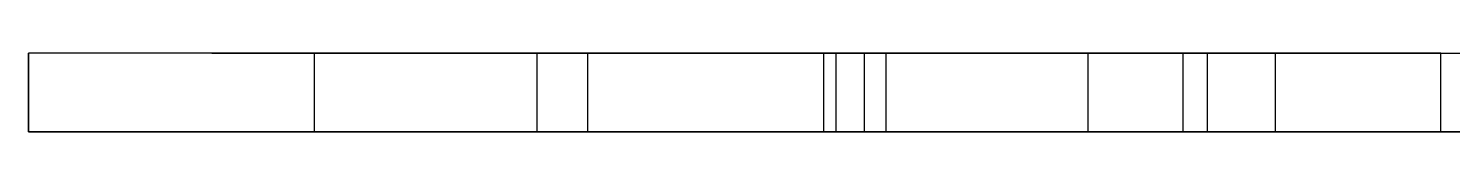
# Model space of a CAD drawing. Extents: x -34 to 138, y -41 to 49.
# Drawn here: x 47.6 to 104.8, y -3 to 0.2 of the extents above; entities that cross this region are included whole.
import ezdxf

# ---------------------------------------------------------------- set-up
doc = ezdxf.new("R2010")
doc.units = 0
doc.layers.add('right', color=3, linetype='CONTINUOUS')

msp = doc.modelspace()

# ---------------------------------------------------------------- linework, layer by layer
at = {"layer": 'right'}
for p, q in [((47.664498, 0.175), (47.555202, 0.175)), ((47.555202, 0.175), (47.555202, -3)), ((47.555202, 0.175), (47.555202, 0.175)), ((47.555202, -3), (47.555202, 0.175)), ((47.671191, 0.175), (47.555202, 0.175)), ((47.99164, 0.175), (47.664498, 0.175)), ((48.018331, 0.175), (47.671191, 0.175)), ((48.534393, 0.175), (47.99164, 0.175)), ((48.594144, 0.175), (48.018331, 0.175)), ((49.28905, 0.175), (48.534393, 0.175)), ((49.39452, 0.175), (48.594144, 0.175)), ((50.250455, 0.175), (49.28905, 0.175)), ((50.413746, 0.175), (49.39452, 0.175)), ((51.412042, 0.175), (50.250455, 0.175)), ((51.644547, 0.175), (50.413746, 0.175)), ((52.765875, 0.175), (51.412042, 0.175)), ((53.078138, 0.175), (51.644547, 0.175)), ((54.302706, 0.175), (52.765875, 0.175)), ((54.704285, 0.175), (53.078138, 0.175)), ((56.012037, 0.175), (54.302706, 0.175)), ((56.511383, 0.175), (54.704285, 0.175)), ((54.952125, 0.175), (54.936452, 0.175)), ((54.936452, 0.175), (54.952125, 0.175)), ((54.999025, 0.175), (54.952125, 0.175)), ((54.952125, 0.175), (54.999025, 0.175)), ((55.076795, 0.175), (54.999025, 0.175)), ((54.999025, 0.175), (55.076795, 0.175)), ((55.184843, 0.175), (55.076795, 0.175)), ((55.076795, 0.175), (55.184843, 0.175)), ((55.322347, 0.175), (55.184843, 0.175)), ((55.184843, 0.175), (55.322347, 0.175)), ((55.48826, 0.175), (55.322347, 0.175)), ((55.322347, 0.175), (55.48826, 0.175)), ((55.681319, 0.175), (55.48826, 0.175)), ((55.48826, 0.175), (55.681319, 0.175)), ((55.900056, 0.175), (55.681319, 0.175)), ((55.681319, 0.175), (55.900056, 0.175)), ((55.822766, 0.175), (55.730202, 0.175)), ((55.730202, 0.175), (55.822766, 0.175)), ((56.099753, 0.175), (55.822766, 0.175)), ((55.822766, 0.175), (56.099753, 0.175)), ((56.142806, 0.175), (55.900056, 0.175)), ((55.900056, 0.175), (56.142806, 0.175)), ((57.882192, 0.175), (56.012037, 0.175)), ((56.559056, 0.175), (56.099753, 0.175)), ((56.099753, 0.175), (56.559056, 0.175)), ((56.40772, 0.175), (56.142806, 0.175)), ((56.142806, 0.175), (56.40772, 0.175)), ((56.692784, 0.175), (56.40772, 0.175)), ((56.40772, 0.175), (56.692784, 0.175)), ((58.486531, 0.175), (56.511383, 0.175)), ((57.197179, 0.175), (56.559056, 0.175)), ((56.559056, 0.175), (57.197179, 0.175)), ((56.995827, 0.175), (56.692784, 0.175)), ((56.692784, 0.175), (56.995827, 0.175)), ((57.314543, 0.175), (56.995827, 0.175)), ((56.995827, 0.175), (57.314543, 0.175)), ((58.009265, 0.175), (57.197179, 0.175)), ((57.197179, 0.175), (58.009265, 0.175)), ((57.646506, 0.175), (57.314543, 0.175)), ((57.314543, 0.175), (57.646506, 0.175)), ((57.989191, 0.175), (57.646506, 0.175)), ((57.646506, 0.175), (57.989191, 0.175)), ((59.900395, 0.175), (57.882192, 0.175)), ((58.339988, 0.175), (57.989191, 0.175)), ((57.989191, 0.175), (58.339988, 0.175)), ((58.989134, 0.175), (58.009265, 0.175)), ((58.009265, 0.175), (58.989134, 0.175)), ((58.696229, 0.175), (58.339988, 0.175)), ((58.339988, 0.175), (58.696229, 0.175)), ((60.615633, 0.175), (58.486531, 0.175)), ((59.055202, 0.175), (58.696229, 0.175)), ((58.696229, 0.175), (59.055202, 0.175)), ((60.129328, 0.175), (58.989134, 0.175)), ((58.989134, 0.175), (60.129328, 0.175)), ((59.055202, 0.175), (59.414175, 0.175)), ((59.414175, 0.175), (59.055202, 0.175)), ((59.055202, 0.175), (59.055202, -3)), ((59.414175, 0.175), (59.770415, 0.175)), ((59.770415, 0.175), (59.414175, 0.175)), ((59.770415, 0.175), (60.121213, 0.175)), ((60.121213, 0.175), (59.770415, 0.175)), ((62.052861, 0.175), (59.900395, 0.175)), ((60.121213, 0.175), (60.463897, 0.175)), ((60.463897, 0.175), (60.121213, 0.175)), ((61.421171, 0.175), (60.129328, 0.175)), ((60.129328, 0.175), (61.421171, 0.175)), ((60.463897, 0.175), (60.795861, 0.175)), ((60.795861, 0.175), (60.463897, 0.175)), ((62.883491, 0.175), (60.615633, 0.175)), ((60.795861, 0.175), (61.114577, 0.175)), ((61.114577, 0.175), (60.795861, 0.175)), ((61.114577, 0.175), (61.41762, 0.175)), ((61.41762, 0.175), (61.114577, 0.175)), ((61.41762, 0.175), (61.702683, 0.175)), ((61.702683, 0.175), (61.41762, 0.175)), ((62.854829, 0.175), (61.421171, 0.175)), ((61.421171, 0.175), (62.854829, 0.175)), ((61.702683, 0.175), (61.967598, 0.175)), ((61.967598, 0.175), (61.702683, 0.175)), ((61.967598, 0.175), (62.210347, 0.175)), ((62.210347, 0.175), (61.967598, 0.175)), ((64.324885, 0.175), (62.052861, 0.175)), ((62.210347, 0.175), (62.429084, 0.175)), ((62.429084, 0.175), (62.210347, 0.175)), ((62.402865, 0.175), (62.391159, 0.175)), ((62.391159, 0.175), (62.509589, 0.175)), ((62.544623, 0.175), (62.402865, 0.175)), ((62.429084, 0.175), (62.622144, 0.175)), ((62.622144, 0.175), (62.429084, 0.175)), ((62.509589, 0.175), (62.757284, 0.175)), ((62.815387, 0.175), (62.544623, 0.175)), ((62.622144, 0.175), (62.788057, 0.175)), ((62.788057, 0.175), (62.622144, 0.175)), ((62.757284, 0.175), (63.132419, 0.175)), ((62.788057, 0.175), (62.925561, 0.175)), ((62.925561, 0.175), (62.788057, 0.175)), ((63.213163, 0.175), (62.815387, 0.175)), ((64.419393, 0.175), (62.854829, 0.175)), ((62.854829, 0.175), (64.419393, 0.175)), ((65.273916, 0.175), (62.883491, 0.175)), ((62.925561, 0.175), (63.033609, 0.175)), ((63.033609, 0.175), (62.925561, 0.175)), ((63.033609, 0.175), (63.111379, 0.175)), ((63.111379, 0.175), (63.033609, 0.175)), ((63.111379, 0.175), (63.158279, 0.175)), ((63.158279, 0.175), (63.111379, 0.175)), ((63.132419, 0.175), (63.632229, 0.175)), ((63.158279, 0.175), (63.173952, 0.175)), ((63.173952, 0.175), (63.158279, 0.175)), ((63.73502, 0.175), (63.213163, 0.175)), ((63.632229, 0.175), (64.253034, 0.175)), ((64.377113, 0.175), (63.73502, 0.175)), ((63.906771, 0.175), (63.891097, 0.175)), ((63.891097, 0.175), (63.906771, 0.175)), ((63.953674, 0.175), (63.906771, 0.175)), ((63.906771, 0.175), (63.953674, 0.175)), ((64.031448, 0.175), (63.953674, 0.175)), ((63.953674, 0.175), (64.031448, 0.175)), ((64.139503, 0.175), (64.031448, 0.175)), ((64.031448, 0.175), (64.139503, 0.175)), ((64.277015, 0.175), (64.139503, 0.175)), ((64.139503, 0.175), (64.277015, 0.175)), ((64.253034, 0.175), (64.990258, 0.175)), ((64.442938, 0.175), (64.277015, 0.175)), ((64.277015, 0.175), (64.442938, 0.175)), ((66.700948, 0.175), (64.324885, 0.175)), ((65.134713, 0.175), (64.377113, 0.175)), ((66.102955, 0.175), (64.419393, 0.175)), ((64.419393, 0.175), (66.102955, 0.175)), ((64.636009, 0.175), (64.442938, 0.175)), ((64.442938, 0.175), (64.636009, 0.175)), ((64.85476, 0.175), (64.636009, 0.175)), ((64.636009, 0.175), (64.85476, 0.175)), ((65.097524, 0.175), (64.85476, 0.175)), ((64.85476, 0.175), (65.097524, 0.175)), ((64.990258, 0.175), (65.838471, 0.175)), ((65.362455, 0.175), (65.097524, 0.175)), ((65.097524, 0.175), (65.362455, 0.175)), ((66.002237, 0.175), (65.134713, 0.175)), ((67.769848, 0.175), (65.273916, 0.175)), ((65.647535, 0.175), (65.362455, 0.175)), ((65.362455, 0.175), (65.647535, 0.175)), ((65.950597, 0.175), (65.647535, 0.175)), ((65.647535, 0.175), (65.950597, 0.175)), ((65.838471, 0.175), (66.791424, 0.175)), ((66.269332, 0.175), (65.950597, 0.175)), ((65.950597, 0.175), (66.269332, 0.175)), ((66.973293, 0.175), (66.002237, 0.175)), ((67.892702, 0.175), (66.102955, 0.175)), ((66.102955, 0.175), (67.892702, 0.175)), ((66.601316, 0.175), (66.269332, 0.175)), ((66.269332, 0.175), (66.601316, 0.175)), ((66.944021, 0.175), (66.601316, 0.175)), ((66.601316, 0.175), (66.944021, 0.175)), ((69.164819, 0.175), (66.700948, 0.175)), ((66.791424, 0.175), (67.842096, 0.175)), ((67.29484, 0.175), (66.944021, 0.175)), ((66.944021, 0.175), (67.29484, 0.175)), ((68.040729, 0.175), (66.973293, 0.175)), ((67.651102, 0.175), (67.29484, 0.175)), ((67.29484, 0.175), (67.651102, 0.175)), ((68.010097, 0.175), (67.651102, 0.175)), ((67.651102, 0.175), (68.010097, 0.175)), ((70.353471, 0.175), (67.769848, 0.175)), ((67.842096, 0.175), (68.982745, 0.175)), ((69.775013, 0.175), (67.892702, 0.175)), ((67.892702, 0.175), (69.775013, 0.175)), ((68.010097, 0.175), (68.369091, 0.175)), ((68.369091, 0.175), (68.010097, 0.175)), ((68.010097, 0.175), (68.010097, -3)), ((69.19668, 0.175), (68.040729, 0.175)), ((68.062812, 0.175), (68.055202, 0.175)), ((68.055202, 0.175), (68.062812, 0.175)), ((68.085586, 0.175), (68.062812, 0.175)), ((68.062812, 0.175), (68.085586, 0.175)), ((68.12335, 0.175), (68.085586, 0.175)), ((68.085586, 0.175), (68.12335, 0.175)), ((68.175817, 0.175), (68.12335, 0.175)), ((68.12335, 0.175), (68.175817, 0.175)), ((68.242586, 0.175), (68.175817, 0.175)), ((68.175817, 0.175), (68.242586, 0.175)), ((68.323151, 0.175), (68.242586, 0.175)), ((68.242586, 0.175), (68.323151, 0.175)), ((68.416898, 0.175), (68.323151, 0.175)), ((68.323151, 0.175), (68.416898, 0.175)), ((68.369091, 0.175), (68.725354, 0.175)), ((68.725354, 0.175), (68.369091, 0.175)), ((68.523113, 0.175), (68.416898, 0.175)), ((68.416898, 0.175), (68.523113, 0.175)), ((68.640988, 0.175), (68.523113, 0.175)), ((68.523113, 0.175), (68.640988, 0.175)), ((68.769627, 0.175), (68.640988, 0.175)), ((68.640988, 0.175), (68.769627, 0.175)), ((68.725354, 0.175), (69.076172, 0.175)), ((69.076172, 0.175), (68.725354, 0.175)), ((68.908049, 0.175), (68.769627, 0.175)), ((68.769627, 0.175), (68.908049, 0.175)), ((69.055202, 0.175), (68.908049, 0.175)), ((68.908049, 0.175), (69.055202, 0.175)), ((68.982745, 0.175), (70.20497, 0.175)), ((69.209965, 0.175), (69.055202, 0.175)), ((69.055202, 0.175), (69.209965, 0.175)), ((69.076172, 0.175), (69.418878, 0.175)), ((69.418878, 0.175), (69.076172, 0.175)), ((71.699666, 0.175), (69.164819, 0.175)), ((70.432629, 0.175), (69.19668, 0.175)), ((69.371161, 0.175), (69.209965, 0.175)), ((69.209965, 0.175), (69.371161, 0.175)), ((69.537564, 0.175), (69.371161, 0.175)), ((69.371161, 0.175), (69.537564, 0.175)), ((69.418878, 0.175), (69.750861, 0.175)), ((69.750861, 0.175), (69.418878, 0.175)), ((69.707905, 0.175), (69.537564, 0.175)), ((69.537564, 0.175), (69.707905, 0.175)), ((69.88089, 0.175), (69.707905, 0.175)), ((69.707905, 0.175), (69.88089, 0.175)), ((69.750861, 0.175), (70.069597, 0.175)), ((70.069597, 0.175), (69.750861, 0.175)), ((71.735562, 0.175), (69.775013, 0.175)), ((69.775013, 0.175), (71.735562, 0.175)), ((70.055202, 0.175), (69.88089, 0.175)), ((69.88089, 0.175), (70.055202, 0.175)), ((70.055202, -3), (70.055202, 0.175)), ((70.055202, 0.175), (70.229513, 0.175)), ((70.229513, 0.175), (70.055202, 0.175)), ((70.069597, 0.175), (70.372658, 0.175)), ((70.372658, 0.175), (70.069597, 0.175)), ((70.20497, 0.175), (71.499764, 0.175)), ((70.229513, 0.175), (70.402498, 0.175)), ((70.402498, 0.175), (70.229513, 0.175)), ((73.006342, 0.175), (70.353471, 0.175)), ((70.372658, 0.175), (70.657739, 0.175)), ((70.657739, 0.175), (70.372658, 0.175)), ((70.402498, 0.175), (70.57284, 0.175)), ((70.57284, 0.175), (70.402498, 0.175)), ((71.73947, 0.175), (70.432629, 0.175)), ((70.57284, 0.175), (70.739242, 0.175)), ((70.739242, 0.175), (70.57284, 0.175)), ((70.657739, 0.175), (70.92267, 0.175)), ((70.92267, 0.175), (70.657739, 0.175)), ((70.739242, 0.175), (70.900438, 0.175)), ((70.900438, 0.175), (70.739242, 0.175)), ((70.900438, 0.175), (71.055202, 0.175)), ((71.055202, 0.175), (70.900438, 0.175)), ((70.92267, 0.175), (71.165434, 0.175)), ((71.165434, 0.175), (70.92267, 0.175)), ((71.055202, 0.175), (71.202355, 0.175)), ((71.202355, 0.175), (71.055202, 0.175)), ((71.165434, 0.175), (71.384184, 0.175)), ((71.384184, 0.175), (71.165434, 0.175)), ((71.202355, 0.175), (71.340777, 0.175)), ((71.340777, 0.175), (71.202355, 0.175)), ((71.340777, 0.175), (71.469415, 0.175)), ((71.469415, 0.175), (71.340777, 0.175)), ((71.384184, 0.175), (71.577255, 0.175)), ((71.577255, 0.175), (71.384184, 0.175)), ((71.469415, 0.175), (71.587291, 0.175)), ((71.587291, 0.175), (71.469415, 0.175)), ((71.499764, 0.175), (72.857589, 0.175)), ((71.577255, 0.175), (71.743178, 0.175)), ((71.743178, 0.175), (71.577255, 0.175)), ((71.587291, 0.175), (71.693506, 0.175)), ((71.693506, 0.175), (71.587291, 0.175)), ((71.693506, 0.175), (71.787253, 0.175)), ((71.787253, 0.175), (71.693506, 0.175)), ((74.288175, 0.175), (71.699666, 0.175)), ((73.759429, 0.175), (71.735562, 0.175)), ((71.735562, 0.175), (73.759429, 0.175)), ((73.107577, 0.175), (71.73947, 0.175)), ((71.743178, 0.175), (71.880691, 0.175)), ((71.880691, 0.175), (71.743178, 0.175)), ((71.787253, 0.175), (71.867817, 0.175)), ((71.867817, 0.175), (71.787253, 0.175)), ((71.867817, 0.175), (71.934587, 0.175)), ((71.934587, 0.175), (71.867817, 0.175)), ((71.880691, 0.175), (71.988745, 0.175)), ((71.988745, 0.175), (71.880691, 0.175)), ((71.934587, 0.175), (71.987053, 0.175)), ((71.987053, 0.175), (71.934587, 0.175)), ((71.987053, 0.175), (72.024817, 0.175)), ((72.024817, 0.175), (71.987053, 0.175)), ((71.988745, 0.175), (72.06652, 0.175)), ((72.06652, 0.175), (71.988745, 0.175)), ((72.024817, 0.175), (72.047591, 0.175)), ((72.047591, 0.175), (72.024817, 0.175)), ((72.047591, 0.175), (72.055202, 0.175)), ((72.055202, 0.175), (72.047591, 0.175)), ((72.06652, 0.175), (72.113423, 0.175)), ((72.113423, 0.175), (72.06652, 0.175)), ((72.113423, 0.175), (72.129097, 0.175)), ((72.129097, 0.175), (72.113423, 0.175)), ((72.857589, 0.175), (74.268442, 0.175)), ((75.709527, 0.175), (73.006342, 0.175)), ((74.526869, 0.175), (73.107577, 0.175)), ((75.83121, 0.175), (73.759429, 0.175)), ((73.759429, 0.175), (75.83121, 0.175)), ((74.268442, 0.175), (75.721928, 0.175)), ((76.912663, 0.175), (74.288175, 0.175)), ((75.986891, 0.175), (74.526869, 0.175)), ((78.44373, 0.175), (75.709527, 0.175)), ((75.721928, 0.175), (77.207338, 0.175)), ((77.935138, 0.175), (75.83121, 0.175)), ((75.83121, 0.175), (77.935138, 0.175)), ((77.476885, 0.175), (75.986891, 0.175)), ((76.66814, 0.175), (76.655202, 0.175)), ((76.655202, 0.175), (76.66814, 0.175)), ((76.706856, 0.175), (76.66814, 0.175)), ((76.66814, 0.175), (76.706856, 0.175)), ((76.771054, 0.175), (76.706856, 0.175)), ((76.706856, 0.175), (76.771054, 0.175)), ((76.860247, 0.175), (76.771054, 0.175)), ((76.771054, 0.175), (76.860247, 0.175)), ((76.973755, 0.175), (76.860247, 0.175)), ((76.860247, 0.175), (76.973755, 0.175)), ((79.555202, 0.175), (76.912663, 0.175)), ((77.110716, 0.175), (76.973755, 0.175)), ((76.973755, 0.175), (77.110716, 0.175)), ((77.270085, 0.175), (77.110716, 0.175)), ((77.110716, 0.175), (77.270085, 0.175)), ((77.207338, 0.175), (78.71373, 0.175)), ((77.450651, 0.175), (77.270085, 0.175)), ((77.270085, 0.175), (77.450651, 0.175)), ((77.651039, 0.175), (77.450651, 0.175)), ((77.450651, 0.175), (77.651039, 0.175)), ((78.985874, 0.175), (77.476885, 0.175)), ((77.869724, 0.175), (77.651039, 0.175)), ((77.651039, 0.175), (77.869724, 0.175)), ((78.105042, 0.175), (77.869724, 0.175)), ((77.869724, 0.175), (78.105042, 0.175)), ((80.055202, 0.175), (77.935138, 0.175)), ((77.935138, 0.175), (80.055202, 0.175)), ((78.355202, 0.175), (78.105042, 0.175)), ((78.105042, 0.175), (78.355202, 0.175)), ((78.6183, 0.175), (78.355202, 0.175)), ((78.355202, 0.175), (78.6183, 0.175)), ((81.189436, 0.175), (78.44373, 0.175)), ((78.892333, 0.175), (78.6183, 0.175)), ((78.6183, 0.175), (78.892333, 0.175)), ((78.71373, 0.175), (80.230004, 0.175)), ((79.175217, 0.175), (78.892333, 0.175)), ((78.892333, 0.175), (79.175217, 0.175)), ((80.502742, 0.175), (78.985874, 0.175)), ((79.464798, 0.175), (79.175217, 0.175)), ((79.175217, 0.175), (79.464798, 0.175)), ((79.758872, 0.175), (79.464798, 0.175)), ((79.464798, 0.175), (79.758872, 0.175)), ((79.555202, -3), (79.555202, 0.175)), ((79.555202, 0.175), (134.055202, 0.175)), ((80.055202, 0.175), (79.758872, 0.175)), ((79.758872, 0.175), (80.055202, 0.175)), ((80.062812, 0.175), (80.055202, 0.175)), ((80.055202, 0.175), (80.062812, 0.175)), ((82.175265, 0.175), (80.055202, 0.175)), ((80.055202, 0.175), (82.175265, 0.175)), ((80.055202, -3), (80.055202, 0.175)), ((80.055202, 0.175), (80.351531, 0.175)), ((80.351531, 0.175), (80.055202, 0.175)), ((80.085586, 0.175), (80.062812, 0.175)), ((80.062812, 0.175), (80.085586, 0.175)), ((80.12335, 0.175), (80.085586, 0.175)), ((80.085586, 0.175), (80.12335, 0.175)), ((80.175817, 0.175), (80.12335, 0.175)), ((80.12335, 0.175), (80.175817, 0.175)), ((80.242586, 0.175), (80.175817, 0.175)), ((80.175817, 0.175), (80.242586, 0.175)), ((80.230004, 0.175), (81.744991, 0.175)), ((80.323151, 0.175), (80.242586, 0.175)), ((80.242586, 0.175), (80.323151, 0.175)), ((80.416898, 0.175), (80.323151, 0.175)), ((80.323151, 0.175), (80.416898, 0.175)), ((80.351531, 0.175), (80.645606, 0.175)), ((80.645606, 0.175), (80.351531, 0.175)), ((80.523113, 0.175), (80.416898, 0.175)), ((80.416898, 0.175), (80.523113, 0.175)), ((82.016312, 0.175), (80.502742, 0.175)), ((80.640988, 0.175), (80.523113, 0.175)), ((80.523113, 0.175), (80.640988, 0.175)), ((80.769627, 0.175), (80.640988, 0.175)), ((80.640988, 0.175), (80.769627, 0.175)), ((80.645606, 0.175), (80.935187, 0.175)), ((80.935187, 0.175), (80.645606, 0.175)), ((80.908049, 0.175), (80.769627, 0.175)), ((80.769627, 0.175), (80.908049, 0.175)), ((81.055202, 0.175), (80.908049, 0.175)), ((80.908049, 0.175), (81.055202, 0.175)), ((80.935187, 0.175), (81.21807, 0.175)), ((81.21807, 0.175), (80.935187, 0.175)), ((81.209965, 0.175), (81.055202, 0.175)), ((81.055202, 0.175), (81.209965, 0.175)), ((81.189436, -3), (81.189436, 0.175)), ((94.984414, 0.175), (81.189436, 0.175)), ((81.371161, 0.175), (81.209965, 0.175)), ((81.209965, 0.175), (81.371161, 0.175)), ((81.21807, 0.175), (81.492104, 0.175)), ((81.492104, 0.175), (81.21807, 0.175)), ((81.537564, 0.175), (81.371161, 0.175)), ((81.371161, 0.175), (81.537564, 0.175)), ((81.492104, 0.175), (81.755202, 0.175)), ((81.755202, 0.175), (81.492104, 0.175)), ((81.707905, 0.175), (81.537564, 0.175)), ((81.537564, 0.175), (81.707905, 0.175)), ((81.88089, 0.175), (81.707905, 0.175)), ((81.707905, 0.175), (81.88089, 0.175)), ((81.744991, 0.175), (83.247529, 0.175)), ((81.755202, 0.175), (82.005362, 0.175)), ((82.005362, 0.175), (81.755202, 0.175)), ((82.055202, 0.175), (81.88089, 0.175)), ((81.88089, 0.175), (82.055202, 0.175)), ((82.005362, 0.175), (82.24068, 0.175)), ((82.24068, 0.175), (82.005362, 0.175)), ((83.515434, 0.175), (82.016312, 0.175)), ((82.055202, -3), (82.055202, 0.175)), ((82.055202, 0.175), (82.229513, 0.175)), ((82.229513, 0.175), (82.055202, 0.175)), ((84.279194, 0.175), (82.175265, 0.175)), ((82.175265, 0.175), (84.279194, 0.175)), ((82.229513, 0.175), (82.402498, 0.175)), ((82.402498, 0.175), (82.229513, 0.175)), ((82.24068, 0.175), (82.459365, 0.175)), ((82.459365, 0.175), (82.24068, 0.175)), ((82.402498, 0.175), (82.57284, 0.175)), ((82.57284, 0.175), (82.402498, 0.175)), ((82.459365, 0.175), (82.659753, 0.175)), ((82.659753, 0.175), (82.459365, 0.175)), ((82.57284, 0.175), (82.739242, 0.175)), ((82.739242, 0.175), (82.57284, 0.175)), ((82.659753, 0.175), (82.840319, 0.175)), ((82.840319, 0.175), (82.659753, 0.175)), ((82.739242, 0.175), (82.900438, 0.175)), ((82.900438, 0.175), (82.739242, 0.175)), ((82.840319, 0.175), (82.999688, 0.175)), ((82.999688, 0.175), (82.840319, 0.175)), ((82.900438, 0.175), (83.055202, 0.175)), ((83.055202, 0.175), (82.900438, 0.175)), ((82.999688, 0.175), (83.136648, 0.175)), ((83.136648, 0.175), (82.999688, 0.175)), ((83.055202, 0.175), (83.202355, 0.175)), ((83.202355, 0.175), (83.055202, 0.175)), ((83.136648, 0.175), (83.250157, 0.175)), ((83.250157, 0.175), (83.136648, 0.175)), ((83.202355, 0.175), (83.340777, 0.175)), ((83.340777, 0.175), (83.202355, 0.175)), ((83.247529, 0.175), (84.726548, 0.175)), ((83.250157, 0.175), (83.33935, 0.175)), ((83.33935, 0.175), (83.250157, 0.175)), ((83.33935, 0.175), (83.403548, 0.175)), ((83.403548, 0.175), (83.33935, 0.175)), ((83.340777, 0.175), (83.469415, 0.175)), ((83.469415, 0.175), (83.340777, 0.175)), ((83.403548, 0.175), (83.442264, 0.175)), ((83.442264, 0.175), (83.403548, 0.175)), ((83.442264, 0.175), (83.455202, 0.175)), ((83.455202, 0.175), (83.442264, 0.175)), ((83.469415, 0.175), (83.587291, 0.175)), ((83.587291, 0.175), (83.469415, 0.175)), ((84.989064, 0.175), (83.515434, 0.175)), ((83.587291, 0.175), (83.693506, 0.175)), ((83.693506, 0.175), (83.587291, 0.175)), ((83.693506, 0.175), (83.787253, 0.175)), ((83.787253, 0.175), (83.693506, 0.175)), ((83.787253, 0.175), (83.867817, 0.175)), ((83.867817, 0.175), (83.787253, 0.175)), ((83.867817, 0.175), (83.934587, 0.175)), ((83.934587, 0.175), (83.867817, 0.175)), ((83.934587, 0.175), (83.987053, 0.175)), ((83.987053, 0.175), (83.934587, 0.175)), ((83.987053, 0.175), (84.024817, 0.175)), ((84.024817, 0.175), (83.987053, 0.175)), ((84.024817, 0.175), (84.047591, 0.175)), ((84.047591, 0.175), (84.024817, 0.175)), ((84.047591, 0.175), (84.055202, 0.175)), ((84.055202, 0.175), (84.047591, 0.175)), ((86.350975, 0.175), (84.279194, 0.175)), ((84.279194, 0.175), (86.350975, 0.175)), ((84.726548, 0.175), (86.171151, 0.175)), ((86.426344, 0.175), (84.989064, 0.175)), ((86.171151, 0.175), (87.570696, 0.175)), ((88.374842, 0.175), (86.350975, 0.175)), ((86.350975, 0.175), (88.374842, 0.175)), ((87.816685, 0.175), (86.426344, 0.175)), ((87.570696, 0.175), (88.914871, 0.175)), ((89.149845, 0.175), (87.816685, 0.175)), ((90.335391, 0.175), (88.374842, 0.175)), ((88.374842, 0.175), (90.335391, 0.175)), ((88.914871, 0.175), (90.193775, 0.175)), ((90.416002, 0.175), (89.149845, 0.175)), ((90.193774, 0.175), (90.438433, 0.175)), ((90.193775, -3), (90.193775, 0.175)), ((92.217702, 0.175), (90.335391, 0.175)), ((90.335391, 0.175), (92.217702, 0.175)), ((91.605827, 0.175), (90.416002, 0.175)), ((90.438433, 0.175), (90.695738, 0.175)), ((90.695738, 0.175), (90.963731, 0.175)), ((90.963731, 0.175), (91.240372, 0.175)), ((91.240372, 0.175), (91.523557, 0.175)), ((91.523557, 0.175), (91.811131, 0.175)), ((92.710555, 0.175), (91.605827, 0.175)), ((91.811131, 0.175), (92.100906, 0.175)), ((92.100906, 0.175), (92.390676, 0.175)), ((94.007449, 0.175), (92.217702, 0.175)), ((92.217702, 0.175), (94.007449, 0.175)), ((92.390676, 0.175), (92.678236, 0.175)), ((92.678236, 0.175), (92.961399, 0.175)), ((93.722046, 0.175), (92.710555, 0.175)), ((92.961399, 0.175), (93.238009, 0.175)), ((93.238009, 0.175), (93.505962, 0.175)), ((93.505962, 0.175), (93.763218, 0.175)), ((94.632849, 0.175), (93.722046, 0.175)), ((93.763218, 0.175), (94.007821, 0.175)), ((94.007449, 0.175), (95.691011, 0.175)), ((94.007449, -3), (94.007449, 0.175)), ((94.23756, 0.175), (94.007449, 0.175)), ((94.007821, 0.175), (94.237908, 0.175)), ((94.451408, 0.175), (94.23756, 0.175)), ((94.237908, 0.175), (94.451729, 0.175)), ((94.647365, 0.175), (94.451408, 0.175)), ((94.451729, 0.175), (94.647657, 0.175)), ((95.436253, 0.175), (94.632849, 0.175)), ((94.82394, 0.175), (94.647365, 0.175)), ((94.647657, 0.175), (94.824201, 0.175)), ((94.97979, 0.175), (94.82394, 0.175)), ((94.824201, 0.175), (94.980017, 0.175)), ((95.113728, 0.175), (94.97979, 0.175)), ((94.980017, 0.175), (95.11392, 0.175)), ((94.984414, -3), (94.984414, 0.175)), ((94.984414, 0.175), (97.622318, 0.175)), ((95.224736, 0.175), (95.113728, 0.175)), ((95.11392, 0.175), (95.224891, 0.175)), ((95.311968, 0.175), (95.224736, 0.175)), ((95.224891, 0.175), (95.312085, 0.175)), ((95.374761, 0.175), (95.311968, 0.175)), ((95.312085, 0.175), (95.374839, 0.175)), ((95.412636, 0.175), (95.374761, 0.175)), ((95.374839, 0.175), (95.412676, 0.175)), ((95.425307, 0.175), (95.412636, 0.175)), ((95.412676, 0.175), (95.425307, 0.175)), ((96.12634, 0.175), (95.436253, 0.175)), ((95.691011, 0.175), (97.255575, 0.175)), ((96.698025, 0.175), (96.12634, 0.175)), ((97.147096, 0.175), (96.698025, 0.175)), ((97.470246, 0.175), (97.147096, 0.175)), ((97.255575, 0.175), (98.689233, 0.175)), ((97.665093, 0.175), (97.470246, 0.175)), ((97.622318, 0.175), (100.234558, 0.175)), ((97.730202, 0.175), (97.665093, 0.175)), ((97.730202, -3), (97.730202, 0.175)), ((97.742855, 0.175), (97.730202, 0.175)), ((97.780716, 0.175), (97.742855, 0.175)), ((97.843499, 0.175), (97.780716, 0.175)), ((97.930724, 0.175), (97.843499, 0.175)), ((98.041729, 0.175), (97.930724, 0.175)), ((98.175668, 0.175), (98.041729, 0.175)), ((98.331522, 0.175), (98.175668, 0.175)), ((98.508104, 0.175), (98.331522, 0.175)), ((98.704072, 0.175), (98.508104, 0.175)), ((98.689233, 0.175), (99.981076, 0.175)), ((98.917933, 0.175), (98.704072, 0.175)), ((99.148061, 0.175), (98.917933, 0.175)), ((99.392702, 0.175), (99.148061, 0.175)), ((99.649996, 0.175), (99.392702, 0.175)), ((99.917985, 0.175), (99.649996, 0.175)), ((100.194629, 0.175), (99.917985, 0.175)), ((99.981076, 0.175), (101.12127, 0.175)), ((100.477822, 0.175), (100.194629, 0.175)), ((100.234558, 0.175), (102.80328, 0.175)), ((100.765409, 0.175), (100.477822, 0.175)), ((101.055202, 0.175), (100.765409, 0.175)), ((101.344995, 0.175), (101.055202, 0.175)), ((101.12127, 0.175), (102.101139, 0.175)), ((101.632582, 0.175), (101.344995, 0.175)), ((101.915776, 0.175), (101.632582, 0.175)), ((102.192419, 0.175), (101.915776, 0.175)), ((102.101139, 0.175), (102.913225, 0.175)), ((102.460408, 0.175), (102.192419, 0.175)), ((102.717702, 0.175), (102.460408, 0.175)), ((102.962344, 0.175), (102.717702, 0.175)), ((102.80328, 0.175), (105.310926, 0.175)), ((102.913225, 0.175), (103.551348, 0.175)), ((103.192471, 0.175), (102.962344, 0.175)), ((103.406332, 0.175), (103.192471, 0.175)), ((103.6023, 0.175), (103.406332, 0.175)), ((103.551348, 0.175), (104.010651, 0.175)), ((103.778883, 0.175), (103.6023, 0.175)), ((103.934737, 0.175), (103.778883, 0.175)), ((104.068676, 0.175), (103.934737, 0.175)), ((104.010651, 0.175), (104.287638, 0.175)), ((104.17968, 0.175), (104.068676, 0.175)), ((104.266906, 0.175), (104.17968, 0.175)), ((104.329688, 0.175), (104.266906, 0.175)), ((104.287638, 0.175), (104.380202, 0.175)), ((104.36755, 0.175), (104.329688, 0.175)), ((104.380202, 0.175), (104.36755, 0.175)), ((104.380202, -3), (104.380202, 0.175)), ((47.555202, -3), (47.664498, -3)), ((47.555202, -3), (47.555202, -3)), ((47.671191, -3), (47.555202, -3)), ((47.664498, -3), (47.99164, -3)), ((48.018331, -3), (47.671191, -3)), ((47.99164, -3), (48.534393, -3)), ((48.594144, -3), (48.018331, -3)), ((48.534393, -3), (49.28905, -3)), ((49.39452, -3), (48.594144, -3)), ((49.28905, -3), (50.250455, -3)), ((50.413746, -3), (49.39452, -3)), ((50.250455, -3), (51.412042, -3)), ((51.644547, -3), (50.413746, -3)), ((51.412042, -3), (52.765875, -3)), ((53.078138, -3), (51.644547, -3)), ((52.765875, -3), (54.302706, -3)), ((54.704285, -3), (53.078138, -3)), ((54.302706, -3), (56.012037, -3)), ((56.511383, -3), (54.704285, -3)), ((54.952125, -3), (54.936452, -3)), ((54.936452, -3), (54.952125, -3)), ((54.999025, -3), (54.952125, -3)), ((54.952125, -3), (54.999025, -3)), ((55.076795, -3), (54.999025, -3)), ((54.999025, -3), (55.076795, -3)), ((55.184843, -3), (55.076795, -3)), ((55.076795, -3), (55.184843, -3)), ((55.322347, -3), (55.184843, -3)), ((55.184843, -3), (55.322347, -3)), ((55.48826, -3), (55.322347, -3)), ((55.322347, -3), (55.48826, -3)), ((55.681319, -3), (55.48826, -3)), ((55.48826, -3), (55.681319, -3)), ((55.900056, -3), (55.681319, -3)), ((55.681319, -3), (55.900056, -3)), ((56.142806, -3), (55.900056, -3)), ((55.900056, -3), (56.142806, -3)), ((56.012037, -3), (57.882192, -3)), ((56.40772, -3), (56.142806, -3)), ((56.142806, -3), (56.40772, -3)), ((56.692784, -3), (56.40772, -3)), ((56.40772, -3), (56.692784, -3)), ((58.486531, -3), (56.511383, -3)), ((56.995827, -3), (56.692784, -3)), ((56.692784, -3), (56.995827, -3)), ((57.314543, -3), (56.995827, -3)), ((56.995827, -3), (57.314543, -3)), ((57.646506, -3), (57.314543, -3)), ((57.314543, -3), (57.646506, -3)), ((57.989191, -3), (57.646506, -3)), ((57.646506, -3), (57.989191, -3)), ((57.882192, -3), (59.900395, -3)), ((58.339988, -3), (57.989191, -3)), ((57.989191, -3), (58.339988, -3)), ((58.696229, -3), (58.339988, -3)), ((58.339988, -3), (58.696229, -3)), ((60.615633, -3), (58.486531, -3)), ((59.055202, -3), (58.696229, -3)), ((58.696229, -3), (59.055202, -3)), ((59.055202, -3), (59.414175, -3)), ((59.414175, -3), (59.055202, -3)), ((59.414175, -3), (59.770415, -3)), ((59.770415, -3), (59.414175, -3)), ((59.770415, -3), (60.121213, -3)), ((60.121213, -3), (59.770415, -3)), ((59.900395, -3), (62.052861, -3)), ((60.121213, -3), (60.463897, -3)), ((60.463897, -3), (60.121213, -3)), ((60.463897, -3), (60.795861, -3)), ((60.795861, -3), (60.463897, -3)), ((62.883491, -3), (60.615633, -3)), ((60.795861, -3), (61.114577, -3)), ((61.114577, -3), (60.795861, -3)), ((61.114577, -3), (61.41762, -3)), ((61.41762, -3), (61.114577, -3)), ((61.41762, -3), (61.702683, -3)), ((61.702683, -3), (61.41762, -3)), ((61.702683, -3), (61.967598, -3)), ((61.967598, -3), (61.702683, -3)), ((61.967598, -3), (62.210347, -3)), ((62.210347, -3), (61.967598, -3)), ((62.052861, -3), (64.324885, -3)), ((62.210347, -3), (62.429084, -3)), ((62.429084, -3), (62.210347, -3)), ((62.429084, -3), (62.622144, -3)), ((62.622144, -3), (62.429084, -3)), ((62.622144, -3), (62.788057, -3)), ((62.788057, -3), (62.622144, -3)), ((62.788057, -3), (62.925561, -3)), ((62.925561, -3), (62.788057, -3)), ((65.273916, -3), (62.883491, -3)), ((62.925561, -3), (63.033609, -3)), ((63.033609, -3), (62.925561, -3)), ((63.033609, -3), (63.111379, -3)), ((63.111379, -3), (63.033609, -3)), ((63.111379, -3), (63.158279, -3)), ((63.158279, -3), (63.111379, -3)), ((63.158279, -3), (63.173952, -3)), ((63.173952, -3), (63.158279, -3)), ((63.906771, -3), (63.891097, -3)), ((63.891097, -3), (63.906771, -3)), ((63.953674, -3), (63.906771, -3)), ((63.906771, -3), (63.953674, -3)), ((64.031448, -3), (63.953674, -3)), ((63.953674, -3), (64.031448, -3)), ((64.139503, -3), (64.031448, -3)), ((64.031448, -3), (64.139503, -3)), ((64.277015, -3), (64.139503, -3)), ((64.139503, -3), (64.277015, -3)), ((64.442938, -3), (64.277015, -3)), ((64.277015, -3), (64.442938, -3)), ((64.324885, -3), (66.700948, -3)), ((64.636009, -3), (64.442938, -3)), ((64.442938, -3), (64.636009, -3)), ((64.85476, -3), (64.636009, -3)), ((64.636009, -3), (64.85476, -3)), ((65.097524, -3), (64.85476, -3)), ((64.85476, -3), (65.097524, -3)), ((65.362455, -3), (65.097524, -3)), ((65.097524, -3), (65.362455, -3)), ((67.769848, -3), (65.273916, -3)), ((65.647535, -3), (65.362455, -3)), ((65.362455, -3), (65.647535, -3)), ((65.950597, -3), (65.647535, -3)), ((65.647535, -3), (65.950597, -3)), ((66.269332, -3), (65.950597, -3)), ((65.950597, -3), (66.269332, -3)), ((66.601316, -3), (66.269332, -3)), ((66.269332, -3), (66.601316, -3)), ((66.944021, -3), (66.601316, -3)), ((66.601316, -3), (66.944021, -3)), ((66.700948, -3), (69.164819, -3)), ((67.29484, -3), (66.944021, -3)), ((66.944021, -3), (67.29484, -3)), ((67.651102, -3), (67.29484, -3)), ((67.29484, -3), (67.651102, -3)), ((68.010097, -3), (67.651102, -3)), ((67.651102, -3), (68.010097, -3)), ((70.353471, -3), (67.769848, -3)), ((68.010097, -3), (68.369091, -3)), ((68.369091, -3), (68.010097, -3)), ((68.062812, -3), (68.055202, -3)), ((68.055202, -3), (68.062812, -3)), ((68.085586, -3), (68.062812, -3)), ((68.062812, -3), (68.085586, -3)), ((68.12335, -3), (68.085586, -3)), ((68.085586, -3), (68.12335, -3)), ((68.175817, -3), (68.12335, -3)), ((68.12335, -3), (68.175817, -3)), ((68.242586, -3), (68.175817, -3)), ((68.175817, -3), (68.242586, -3)), ((68.323151, -3), (68.242586, -3)), ((68.242586, -3), (68.323151, -3)), ((68.416898, -3), (68.323151, -3)), ((68.323151, -3), (68.416898, -3)), ((68.369091, -3), (68.725354, -3)), ((68.725354, -3), (68.369091, -3)), ((68.523113, -3), (68.416898, -3)), ((68.416898, -3), (68.523113, -3)), ((68.640988, -3), (68.523113, -3)), ((68.523113, -3), (68.640988, -3)), ((68.769627, -3), (68.640988, -3)), ((68.640988, -3), (68.769627, -3)), ((68.725354, -3), (69.076172, -3)), ((69.076172, -3), (68.725354, -3)), ((68.908049, -3), (68.769627, -3)), ((68.769627, -3), (68.908049, -3)), ((69.055202, -3), (68.908049, -3)), ((68.908049, -3), (69.055202, -3)), ((69.209965, -3), (69.055202, -3)), ((69.055202, -3), (69.209965, -3)), ((69.076172, -3), (69.418878, -3)), ((69.418878, -3), (69.076172, -3)), ((69.164819, -3), (71.699666, -3)), ((69.371161, -3), (69.209965, -3)), ((69.209965, -3), (69.371161, -3)), ((69.537564, -3), (69.371161, -3)), ((69.371161, -3), (69.537564, -3)), ((69.418878, -3), (69.750861, -3)), ((69.750861, -3), (69.418878, -3)), ((69.707905, -3), (69.537564, -3)), ((69.537564, -3), (69.707905, -3)), ((69.88089, -3), (69.707905, -3)), ((69.707905, -3), (69.88089, -3)), ((69.750861, -3), (70.069597, -3)), ((70.069597, -3), (69.750861, -3)), ((70.055202, -3), (69.88089, -3)), ((69.88089, -3), (70.055202, -3)), ((70.055202, -3), (70.229513, -3)), ((70.229513, -3), (70.055202, -3)), ((70.069597, -3), (70.372658, -3)), ((70.372658, -3), (70.069597, -3)), ((70.229513, -3), (70.402498, -3)), ((70.402498, -3), (70.229513, -3)), ((73.006342, -3), (70.353471, -3)), ((70.372658, -3), (70.657739, -3)), ((70.657739, -3), (70.372658, -3)), ((70.402498, -3), (70.57284, -3)), ((70.57284, -3), (70.402498, -3)), ((70.57284, -3), (70.739242, -3)), ((70.739242, -3), (70.57284, -3)), ((70.657739, -3), (70.92267, -3)), ((70.92267, -3), (70.657739, -3)), ((70.739242, -3), (70.900438, -3)), ((70.900438, -3), (70.739242, -3)), ((70.900438, -3), (71.055202, -3)), ((71.055202, -3), (70.900438, -3)), ((70.92267, -3), (71.165434, -3)), ((71.165434, -3), (70.92267, -3)), ((71.055202, -3), (71.202355, -3)), ((71.202355, -3), (71.055202, -3)), ((71.165434, -3), (71.384184, -3)), ((71.384184, -3), (71.165434, -3)), ((71.202355, -3), (71.340777, -3)), ((71.340777, -3), (71.202355, -3)), ((71.340777, -3), (71.469415, -3)), ((71.469415, -3), (71.340777, -3)), ((71.384184, -3), (71.577255, -3)), ((71.577255, -3), (71.384184, -3)), ((71.469415, -3), (71.587291, -3)), ((71.587291, -3), (71.469415, -3)), ((71.577255, -3), (71.743178, -3)), ((71.743178, -3), (71.577255, -3)), ((71.587291, -3), (71.693506, -3)), ((71.693506, -3), (71.587291, -3)), ((71.693506, -3), (71.787253, -3)), ((71.787253, -3), (71.693506, -3)), ((71.699666, -3), (74.288175, -3)), ((71.743178, -3), (71.880691, -3)), ((71.880691, -3), (71.743178, -3)), ((71.787253, -3), (71.867817, -3)), ((71.867817, -3), (71.787253, -3)), ((71.867817, -3), (71.934587, -3)), ((71.934587, -3), (71.867817, -3)), ((71.880691, -3), (71.988745, -3)), ((71.988745, -3), (71.880691, -3)), ((71.934587, -3), (71.987053, -3)), ((71.987053, -3), (71.934587, -3)), ((71.987053, -3), (72.024817, -3)), ((72.024817, -3), (71.987053, -3)), ((71.988745, -3), (72.06652, -3)), ((72.06652, -3), (71.988745, -3)), ((72.024817, -3), (72.047591, -3)), ((72.047591, -3), (72.024817, -3)), ((72.047591, -3), (72.055202, -3)), ((72.055202, -3), (72.047591, -3)), ((72.06652, -3), (72.113423, -3)), ((72.113423, -3), (72.06652, -3)), ((72.113423, -3), (72.129097, -3)), ((72.129097, -3), (72.113423, -3)), ((75.709527, -3), (73.006342, -3)), ((74.288175, -3), (76.912663, -3)), ((78.44373, -3), (75.709527, -3)), ((76.66814, -3), (76.655202, -3)), ((76.655202, -3), (76.66814, -3)), ((76.706856, -3), (76.66814, -3)), ((76.66814, -3), (76.706856, -3)), ((76.771054, -3), (76.706856, -3)), ((76.706856, -3), (76.771054, -3)), ((76.860247, -3), (76.771054, -3)), ((76.771054, -3), (76.860247, -3)), ((76.973755, -3), (76.860247, -3)), ((76.860247, -3), (76.973755, -3)), ((76.912663, -3), (79.555202, -3)), ((77.110716, -3), (76.973755, -3)), ((76.973755, -3), (77.110716, -3)), ((77.270085, -3), (77.110716, -3)), ((77.110716, -3), (77.270085, -3)), ((77.450651, -3), (77.270085, -3)), ((77.270085, -3), (77.450651, -3)), ((77.651039, -3), (77.450651, -3)), ((77.450651, -3), (77.651039, -3)), ((77.869724, -3), (77.651039, -3)), ((77.651039, -3), (77.869724, -3)), ((78.105042, -3), (77.869724, -3)), ((77.869724, -3), (78.105042, -3)), ((78.355202, -3), (78.105042, -3)), ((78.105042, -3), (78.355202, -3)), ((78.6183, -3), (78.355202, -3)), ((78.355202, -3), (78.6183, -3)), ((81.189436, -3), (78.44373, -3)), ((78.892333, -3), (78.6183, -3)), ((78.6183, -3), (78.892333, -3)), ((79.175217, -3), (78.892333, -3)), ((78.892333, -3), (79.175217, -3)), ((79.464798, -3), (79.175217, -3)), ((79.175217, -3), (79.464798, -3)), ((79.758872, -3), (79.464798, -3)), ((79.464798, -3), (79.758872, -3)), ((79.555202, -3), (134.055202, -3)), ((80.055202, -3), (79.758872, -3)), ((79.758872, -3), (80.055202, -3)), ((80.062812, -3), (80.055202, -3)), ((80.055202, -3), (80.062812, -3)), ((80.055202, -3), (80.351531, -3)), ((80.351531, -3), (80.055202, -3)), ((80.085586, -3), (80.062812, -3)), ((80.062812, -3), (80.085586, -3)), ((80.12335, -3), (80.085586, -3)), ((80.085586, -3), (80.12335, -3)), ((80.175817, -3), (80.12335, -3)), ((80.12335, -3), (80.175817, -3)), ((80.242586, -3), (80.175817, -3)), ((80.175817, -3), (80.242586, -3)), ((80.323151, -3), (80.242586, -3)), ((80.242586, -3), (80.323151, -3)), ((80.416898, -3), (80.323151, -3)), ((80.323151, -3), (80.416898, -3)), ((80.351531, -3), (80.645606, -3)), ((80.645606, -3), (80.351531, -3)), ((80.523113, -3), (80.416898, -3)), ((80.416898, -3), (80.523113, -3)), ((80.640988, -3), (80.523113, -3)), ((80.523113, -3), (80.640988, -3)), ((80.769627, -3), (80.640988, -3)), ((80.640988, -3), (80.769627, -3)), ((80.645606, -3), (80.935187, -3)), ((80.935187, -3), (80.645606, -3)), ((80.908049, -3), (80.769627, -3)), ((80.769627, -3), (80.908049, -3)), ((81.055202, -3), (80.908049, -3)), ((80.908049, -3), (81.055202, -3)), ((80.935187, -3), (81.21807, -3)), ((81.21807, -3), (80.935187, -3)), ((81.209965, -3), (81.055202, -3)), ((81.055202, -3), (81.209965, -3)), ((94.984414, -3), (81.189436, -3)), ((81.371161, -3), (81.209965, -3)), ((81.209965, -3), (81.371161, -3)), ((81.21807, -3), (81.492104, -3)), ((81.492104, -3), (81.21807, -3)), ((81.537564, -3), (81.371161, -3)), ((81.371161, -3), (81.537564, -3)), ((81.492104, -3), (81.755202, -3)), ((81.755202, -3), (81.492104, -3)), ((81.707905, -3), (81.537564, -3)), ((81.537564, -3), (81.707905, -3)), ((81.88089, -3), (81.707905, -3)), ((81.707905, -3), (81.88089, -3)), ((81.755202, -3), (82.005362, -3)), ((82.005362, -3), (81.755202, -3)), ((82.055202, -3), (81.88089, -3)), ((81.88089, -3), (82.055202, -3)), ((82.005362, -3), (82.24068, -3)), ((82.24068, -3), (82.005362, -3)), ((82.055202, -3), (82.229513, -3)), ((82.229513, -3), (82.055202, -3)), ((82.229513, -3), (82.402498, -3)), ((82.402498, -3), (82.229513, -3)), ((82.24068, -3), (82.459365, -3)), ((82.459365, -3), (82.24068, -3)), ((82.402498, -3), (82.57284, -3)), ((82.57284, -3), (82.402498, -3)), ((82.459365, -3), (82.659753, -3)), ((82.659753, -3), (82.459365, -3)), ((82.57284, -3), (82.739242, -3)), ((82.739242, -3), (82.57284, -3)), ((82.659753, -3), (82.840319, -3)), ((82.840319, -3), (82.659753, -3)), ((82.739242, -3), (82.900438, -3)), ((82.900438, -3), (82.739242, -3)), ((82.840319, -3), (82.999688, -3)), ((82.999688, -3), (82.840319, -3)), ((82.900438, -3), (83.055202, -3)), ((83.055202, -3), (82.900438, -3)), ((82.999688, -3), (83.136648, -3)), ((83.136648, -3), (82.999688, -3)), ((83.055202, -3), (83.202355, -3)), ((83.202355, -3), (83.055202, -3)), ((83.136648, -3), (83.250157, -3)), ((83.250157, -3), (83.136648, -3)), ((83.202355, -3), (83.340777, -3)), ((83.340777, -3), (83.202355, -3)), ((83.250157, -3), (83.33935, -3)), ((83.33935, -3), (83.250157, -3)), ((83.33935, -3), (83.403548, -3)), ((83.403548, -3), (83.33935, -3)), ((83.340777, -3), (83.469415, -3)), ((83.469415, -3), (83.340777, -3)), ((83.403548, -3), (83.442264, -3)), ((83.442264, -3), (83.403548, -3)), ((83.442264, -3), (83.455202, -3)), ((83.455202, -3), (83.442264, -3)), ((83.469415, -3), (83.587291, -3)), ((83.587291, -3), (83.469415, -3)), ((83.587291, -3), (83.693506, -3)), ((83.693506, -3), (83.587291, -3)), ((83.693506, -3), (83.787253, -3)), ((83.787253, -3), (83.693506, -3)), ((83.787253, -3), (83.867817, -3)), ((83.867817, -3), (83.787253, -3)), ((83.867817, -3), (83.934587, -3)), ((83.934587, -3), (83.867817, -3)), ((83.934587, -3), (83.987053, -3)), ((83.987053, -3), (83.934587, -3)), ((83.987053, -3), (84.024817, -3)), ((84.024817, -3), (83.987053, -3)), ((84.024817, -3), (84.047591, -3)), ((84.047591, -3), (84.024817, -3)), ((84.047591, -3), (84.055202, -3)), ((84.055202, -3), (84.047591, -3)), ((88.781056, -3), (88.77644, -3)), ((88.77644, -3), (88.795775, -3)), ((88.809591, -3), (88.781056, -3)), ((88.795775, -3), (88.838924, -3)), ((88.861839, -3), (88.809591, -3)), ((88.838924, -3), (88.905574, -3)), ((88.937423, -3), (88.861839, -3)), ((88.905574, -3), (88.995245, -3)), ((89.0358, -3), (88.937423, -3)), ((88.995245, -3), (89.107292, -3)), ((89.156259, -3), (89.0358, -3)), ((89.107292, -3), (89.240906, -3)), ((89.297934, -3), (89.156259, -3)), ((89.240906, -3), (89.395125, -3)), ((89.459802, -3), (89.297934, -3)), ((89.395125, -3), (89.568838, -3)), ((89.640698, -3), (89.459802, -3)), ((89.568838, -3), (89.760793, -3)), ((89.839318, -3), (89.640698, -3)), ((89.760793, -3), (89.969607, -3)), ((90.054231, -3), (89.839318, -3)), ((89.969607, -3), (90.193774, -3)), ((90.283888, -3), (90.054231, -3)), ((90.193775, -3), (91.416991, -3)), ((90.526634, -3), (90.283888, -3)), ((90.780721, -3), (90.526634, -3)), ((91.044316, -3), (90.780721, -3)), ((91.31552, -3), (91.044316, -3)), ((91.59238, -3), (91.31552, -3)), ((91.416991, -3), (92.553745, -3)), ((91.8729, -3), (91.59238, -3)), ((92.155059, -3), (91.8729, -3)), ((92.436823, -3), (92.155059, -3)), ((92.716163, -3), (92.436823, -3)), ((92.553745, -3), (93.595385, -3)), ((92.991064, -3), (92.716163, -3)), ((93.259547, -3), (92.991064, -3)), ((93.519676, -3), (93.259547, -3)), ((93.769577, -3), (93.519676, -3)), ((93.595385, -3), (94.533986, -3)), ((94.007449, -3), (93.769577, -3)), ((95.555088, -3), (94.007449, -3)), ((94.533986, -3), (95.362404, -3)), ((97.622318, -3), (94.984414, -3)), ((95.362404, -3), (96.074335, -3)), ((97.003595, -3), (95.555088, -3)), ((96.074335, -3), (96.664362, -3)), ((96.664362, -3), (97.127994, -3)), ((98.343705, -3), (97.003595, -3)), ((97.127994, -3), (97.461703, -3)), ((97.461703, -3), (97.662949, -3)), ((100.234558, -3), (97.622318, -3)), ((97.662949, -3), (97.730202, -3)), ((97.730202, -3), (97.742855, -3)), ((97.742855, -3), (97.780716, -3)), ((97.780716, -3), (97.843499, -3)), ((97.843499, -3), (97.930724, -3)), ((97.930724, -3), (98.041729, -3)), ((98.041729, -3), (98.175668, -3)), ((98.175668, -3), (98.331522, -3)), ((98.331522, -3), (98.508104, -3)), ((99.566849, -3), (98.343705, -3)), ((98.508104, -3), (98.704072, -3)), ((98.704072, -3), (98.917933, -3)), ((98.917933, -3), (99.148061, -3)), ((99.148061, -3), (99.392702, -3)), ((99.392702, -3), (99.649996, -3)), ((100.665202, -3), (99.566849, -3)), ((99.649996, -3), (99.917985, -3)), ((99.917985, -3), (100.194629, -3)), ((100.194629, -3), (100.477822, -3)), ((102.80328, -3), (100.234558, -3)), ((100.477822, -3), (100.765409, -3)), ((101.631741, -3), (100.665202, -3)), ((100.765409, -3), (101.055202, -3)), ((101.055202, -3), (101.344995, -3)), ((101.344995, -3), (101.632582, -3)), ((102.460283, -3), (101.631741, -3)), ((101.632582, -3), (101.915776, -3)), ((101.915776, -3), (102.192419, -3)), ((102.192419, -3), (102.460408, -3)), ((103.145529, -3), (102.460283, -3)), ((102.460408, -3), (102.717702, -3)), ((102.717702, -3), (102.962344, -3)), ((105.310926, -3), (102.80328, -3)), ((102.962344, -3), (103.192471, -3)), ((103.683098, -3), (103.145529, -3)), ((103.192471, -3), (103.406332, -3)), ((103.406332, -3), (103.6023, -3)), ((103.6023, -3), (103.778883, -3)), ((104.06955, -3), (103.683098, -3)), ((103.778883, -3), (103.934737, -3)), ((103.934737, -3), (104.068676, -3)), ((104.068676, -3), (104.17968, -3)), ((104.302415, -3), (104.06955, -3)), ((104.17968, -3), (104.266906, -3)), ((104.266906, -3), (104.329688, -3)), ((104.380202, -3), (104.302415, -3)), ((104.329688, -3), (104.36755, -3)), ((104.36755, -3), (104.380202, -3))]:
    msp.add_line(p, q, dxfattribs=at)

doc.saveas('drawing.dxf')
